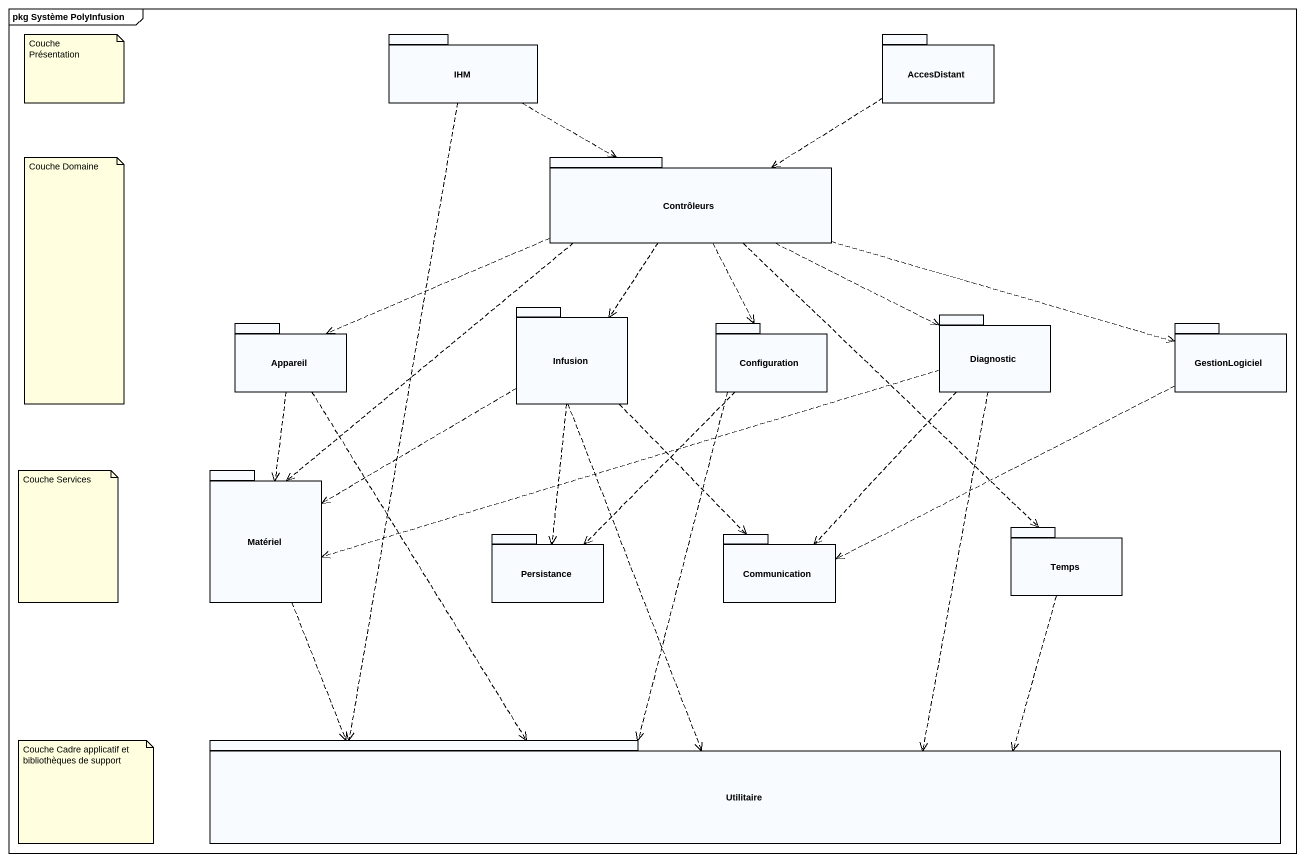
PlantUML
@startuml
mainframe pkg Système PolyInfusion
package IHM {
}
package AccesDistant {
}
package Contrôleurs {
}
package Infusion {
}
package Appareil {
}
package Configuration {
}
package Diagnostic {
}
package GestionLogiciel {
}
package Matériel {
}
package Persistance {
}
package Communication {
}
package Temps {
}
package Utilitaire {
}
IHM .right.> Contrôleurs
IHM ..> Utilitaire
AccesDistant .left.> Contrôleurs
Contrôleurs ..> Infusion
Contrôleurs .left.> Appareil
Contrôleurs ..> Configuration
Contrôleurs .right.> Diagnostic
Contrôleurs .right.> GestionLogiciel
Contrôleurs ..> Matériel
Contrôleurs ..> Temps
Infusion .left.> Matériel
Infusion ..> Persistance
Infusion ..> Communication
Infusion ..> Utilitaire
Appareil ..> Matériel
Appareil ..> Utilitaire
Configuration ..> Persistance
Configuration ..> Utilitaire
Diagnostic .left.> Matériel
Diagnostic ..> Communication
Diagnostic ..> Utilitaire
GestionLogiciel .left.> Communication
Matériel .right.> Utilitaire
Temps ..> Utilitaire
note as N1
  Couche Présentation
end note
note as N2
  Couche Domaine
end note
note as N3
  Couche Services
end note
note as N4
  Couche Cadre applicatif et bibliothèques de support
end note
@enduml
